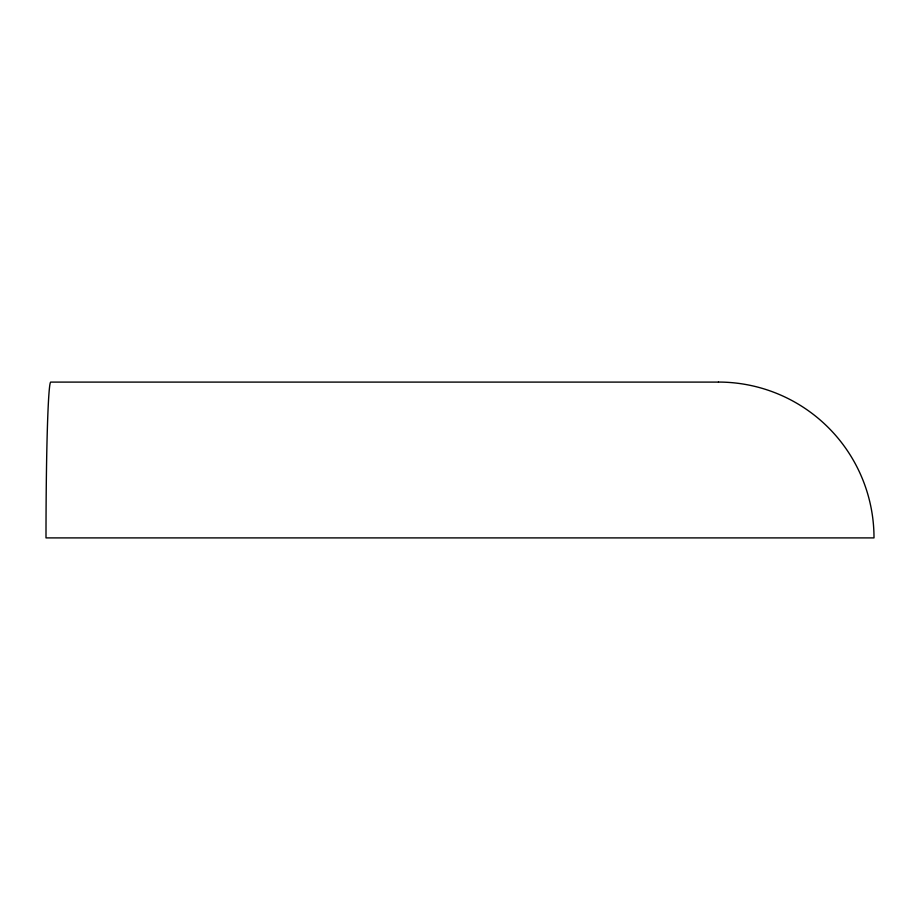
<?xml version="1.0" encoding="UTF-8"?>
<svg xmlns="http://www.w3.org/2000/svg" width="920" height="920" viewBox="0 0 920 920"><rect width="100%" height="100%" fill="white"/><g stroke="black" fill="none" stroke-linecap="round" stroke-linejoin="round"><path stroke-width="1.38" d="M718.474 382.099L50.749 382.099A155.71 4.749 -90 0 0 46 537.901L874 537.901A155.71 155.583 -90 0 0 718.474 382.065"/></g></svg>
